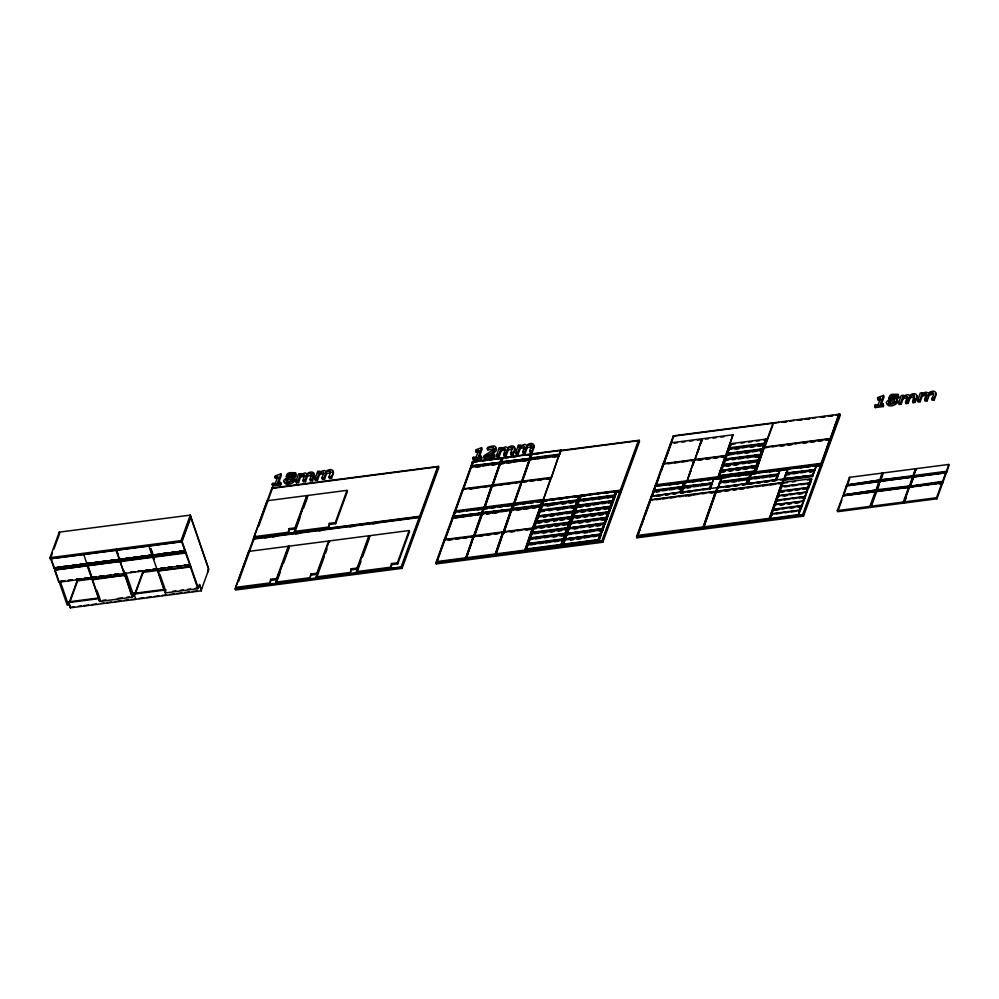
<?xml version="1.0" encoding="UTF-8"?>
<svg xmlns="http://www.w3.org/2000/svg" width="999" height="999" viewBox="0 0 999 999"><rect width="100%" height="100%" fill="white"/><g stroke="black" fill="none" stroke-linecap="round" stroke-linejoin="round"><path stroke-width="1.5" d="M615.272 492.02L619.904 491.421L601.91 540.846L436.7 562.337L444.355 539.91L445.479 539.86M453.359 518.244L480.619 514.173L480.057 514.597M490.596 485.639L490.734 486.263L462.799 489.248L455.144 511.675L620.354 490.184L638.361 440.759L559.602 450.999M471.216 466.146L471.141 467.033L471.216 466.146L500.212 462.749L498.788 464.135L498.651 463.524L470.854 467.132L463.199 489.547M472.015 536.788L445.429 539.772M474.637 536.6L501.71 532.455L501.848 533.079L501.71 532.455M474.537 536.55L473.913 536.076L466.258 558.491L473.913 536.076M482.792 514.16L481.968 513.948L474.313 536.376L482.217 514.66M492.919 485.801L492.357 485.402L484.702 507.829L492.357 485.402M495.804 485.314L492.757 485.714L492.507 484.99L500.412 463.286C503.146 463.973 500.087 462.487 503.109 458.341M501.798 533.079L501.748 532.579M504.095 532.704L503.471 532.23L495.816 554.645M482.33 512.962L482.255 513.861L482.33 512.962L511.326 509.565L509.902 510.964L509.765 510.339L483.054 513.811C480.894 518.219 486.65 499.562 482.629 512.824M503.871 532.529L511.525 510.102L512.499 510.464M520.029 482.28L493.081 485.939M522.752 482.092L523.001 481.418L521.928 481.568L514.26 503.983L521.928 481.568M528.359 460.302L529.657 458.541L500.774 462.3L500.699 463.186L500.774 462.3M528.071 460.164L501.498 463.149M526.885 481.268L522.315 481.868L522.077 481.156L529.982 459.44L534.44 459.178M530.681 459.428L557.792 455.906M532.355 528.471L524.7 550.886L532.355 528.471L531.418 529.233L531.281 528.608L504.557 532.08L504.308 532.754M531.68 528.608L531.131 529.02M539.597 506.943L540.771 505.369L511.888 509.115L511.813 510.014L511.888 509.115M550.799 477.809L543.144 500.224L551.048 478.521L550.799 477.809L549.962 478.309M286.526 482.23L286.963 480.769L289.273 479.058L292.732 479.907M53.983 568.256L54.183 567.582M190.11 564.697L58.829 582.23L54.608 570.067L185.764 553.021L181.581 541.608L50.637 558.628L54.058 568.181M83.541 553.646L86.763 563.561M87.225 565.721L99.713 601.448L132.355 597.215L123.626 570.279M91.446 577.447L94.755 576.91M119.405 559.403L116.046 550.124M119.455 559.577L124.363 573.713L120.017 561.6M157.767 571.291L157.193 568.793M185.527 552.947L190.647 566.933L157.842 571.078M190.384 567.007L197.889 588.686L165.26 592.931L148.814 545.866M842.844 496.003L837.299 510.626L837.661 511.7L870.304 507.455L876.073 491.258L843.443 495.504L876.135 491.433L876.385 492.195M843.68 494.817L876.21 490.01L843.593 495.092L876.285 491.021L879.719 481.243L879.819 482.017M846.49 485.676L846.653 486.588L847.077 485.489L879.782 481.431M847.327 484.815L879.857 480.007L847.227 485.077L879.932 481.019L882.729 473.014L915.359 468.781L915.733 469.842L913.248 476.685L880.544 480.744L913.186 476.498L913.136 475.649L880.356 479.957L913.261 476.298M870.304 507.455L869.929 506.393L875.386 491.396L875.698 492.282M876.66 489.735L909.627 485.976L909.602 486.688L876.972 490.934L909.54 486.513M909.015 487.949L908.778 487.075L903.246 502.06L903.62 503.121L870.978 507.367L870.616 506.293L903.246 502.06M909.477 487.337L909.577 487.899M910.314 486.151L942.769 481.318L942.919 482.355L910.226 486.426L942.931 481.98M912.661 477.947L912.424 477.06L909.59 485.801M942.919 482.355L946.353 472.589L913.71 476.823L909.602 486.688M942.082 482.717L942.282 483.691L942.706 482.592L910.077 486.838L942.706 482.592M946.353 472.589L945.928 473.676L945.728 472.702M284.34 481.83C284.89 486.638 294.705 483.703 295.204 479.595L294.168 478.583M886.987 403.459C887.537 408.279 897.352 405.332 897.851 401.223L896.815 400.212M846.49 485.989L913.123 477.01L880.394 481.156L880.019 482.192M875.474 491.758L850.274 494.967M876.16 491.67L901.385 488.324M908.79 487.425L904.357 487.937M909.614 486.301L876.985 490.546L876.797 489.91M913.935 476.211L913.823 475.561L946.415 471.303L946.565 472.352L913.86 476.411L946.577 471.965M306.955 474.637L304.982 480.182L305.507 481.693L303.421 481.955L302.897 480.444L304.757 475.187L303.172 474.25L299.987 475.524L297.964 481.093L298.489 482.604L296.403 482.879L295.879 481.368L298.601 473.901L300.687 473.626L300.374 474.463L305.157 472.927L306.905 473.851C311.875 469.892 317.382 472.677 312 479.27L312.525 480.781L310.439 481.043L309.927 479.532L311.75 473.626L308.728 473.751L306.955 474.637L307.48 476.148L305.507 481.693M326.011 472.152L324.026 477.697L324.55 479.208L322.477 479.483L321.953 477.972L323.801 472.714L322.227 471.765L319.043 473.039L317.008 478.621L317.532 480.132L315.447 480.394L314.922 478.883L317.645 471.428L319.73 471.153L319.43 471.978L324.2 470.442L325.949 471.378C330.919 467.407 336.426 470.192 331.056 476.785L331.568 478.296L329.495 478.571L328.971 477.06L330.794 471.153L327.784 471.278L326.011 472.152L326.536 473.663L324.55 479.208M507.679 448.526L505.706 454.083L506.218 455.594L504.145 455.856L503.621 454.345L505.469 449.088L503.896 448.151L500.711 449.425L498.676 454.995L499.2 456.506L497.115 456.768L496.603 455.257L499.313 447.802L501.398 447.527L501.098 448.351L505.869 446.828L507.629 447.752C512.587 443.781 518.094 446.565 512.724 453.159L513.249 454.67L511.163 454.945L510.639 453.434L512.462 447.527L509.453 447.652L507.679 448.526L508.204 450.037L506.218 455.594M526.723 446.053L524.75 451.598L525.274 453.109L523.189 453.384L522.664 451.873L524.512 446.615L522.939 445.666L519.755 446.94L517.732 452.51L518.244 454.021L516.171 454.295L515.646 452.784L518.356 445.317L520.442 445.054L520.142 445.879L524.912 444.343L526.673 445.279C531.643 441.308 537.15 444.093 531.768 450.686L532.292 452.197L530.207 452.472L529.682 450.961L531.505 445.054L528.496 445.167L526.723 446.053L527.247 447.564L525.274 453.109M909.602 396.266L907.629 401.81L908.153 403.321L906.068 403.596L905.544 402.085L907.404 396.828L905.831 395.879L902.634 397.152L900.611 402.722L901.135 404.233L899.05 404.508L898.526 402.997L901.248 395.529L903.333 395.267L903.021 396.091L907.804 394.555L909.552 395.479C914.522 391.521 920.029 394.305 914.647 400.899L915.171 402.41L913.098 402.684L912.574 401.173L914.397 395.254L911.375 395.379L909.602 396.266L910.126 397.777L908.153 403.321M935.738 393.032L936.2 394.33L934.215 399.925L932.142 400.199L931.617 398.688C938.648 388.798 925.499 392.22 926.672 399.338L927.197 400.849L925.124 401.111L924.599 399.6L926.423 393.693L924.15 393.556L921.69 394.68L919.654 400.249L920.179 401.76L918.093 402.023L917.569 400.512L920.291 393.057L922.377 392.782L922.901 394.293M928.658 393.793L929.182 395.292L927.197 400.849M312.013 476.735L312.3 475.786M524.762 449.063L525.037 448.126M531.78 448.151L532.055 447.215M190.747 516.296L181.443 541.833L50.362 558.878L49.95 557.679L59.253 532.142L190.334 515.097L208.466 568.506M50.362 558.878L52.423 553.196M53.921 549.113L59.665 533.341L59.253 532.142M50.637 558.628L50.912 557.892M83.416 554.37L83.679 553.633M197.889 588.686L199.538 584.353L201.411 590.796L70.33 607.842L68.694 602.11M50.787 557.717L67.145 604.982L68.382 604.82L77.073 580.931L92.545 578.921M77.323 581.643L69.743 602.447L69.505 601.735L98.876 597.914M70.33 607.842L69.156 603.421M91.758 577.609L96.391 576.885M91.933 577.709L99.713 601.448M132.692 596.453L133.916 596.303L142.62 572.415L158.079 570.404M135.789 592.532L142.857 573.126M152.635 555.219L154.121 559.253M157.467 569.18L165.26 592.931M181.443 541.833L181.031 540.634L190.334 515.097M190.984 517.007L182.105 541.383L180.881 541.545M185.277 550.724L87.1 563.736M199.775 585.064L201.411 590.796M201.386 589.697L208.779 569.393L190.809 517.494M274.912 476.773L275.249 475.861L280.869 473.813L277.61 482.767L280.532 482.392L281.056 483.903L280.682 484.915L272.64 485.964L272.49 483.441L275.474 483.054L277.909 476.386L274.912 476.773L275.437 478.284L278.434 477.897M238.649 581.393L253.971 539.01L419.193 517.519L401.198 566.945L235.976 588.436L235.614 587.362L248.701 551.411L288.299 546.253L288.674 547.327L276.923 579.582L270.991 580.357L269.643 584.053L270.617 579.283L276.561 578.508L288.299 546.253M258.666 526.423L272.427 488.349L437.637 466.858L419.642 516.283L254.433 537.774L254.058 536.7L267.145 500.749L306.743 495.591L307.118 496.665L295.379 528.921L289.435 529.695L288.087 533.391L289.061 528.621L295.005 527.847L306.743 495.591M235.152 588.935L253.446 538.686L420.03 517.02L420.392 518.094L402.098 568.344L235.514 590.009L235.152 588.935L401.723 567.27L420.03 517.02M253.971 539.348L253.596 538.274L271.89 488.024L438.474 466.358L438.848 467.432L420.542 517.682L420.179 516.608L438.474 466.358M272.64 485.964L272.49 483.441M275.437 478.284L275.774 477.372M254.433 537.774L255.482 534.865M278.596 483.004L281.393 475.312L280.869 473.813M280.682 484.915L280.532 482.392M296.403 482.879L297.315 480.382M298.489 482.604L300.512 477.035L299.987 475.524M312.525 480.781L314.498 475.174L313.087 473.538M276.261 583.191L275.886 582.13L288.986 546.166L328.584 541.021L328.946 542.095M299.95 518.156L294.705 532.529L294.33 531.468L307.43 495.504L347.028 490.359L347.402 491.433L335.652 523.676L329.72 524.45L328.359 528.159L329.345 523.376L335.277 522.614L347.028 490.359M276.785 581.755L280.444 571.69M283.591 563.061L289.348 547.24L288.986 546.166M303.609 508.079L307.28 498.014M315.447 480.394L316.358 477.909M317.532 480.132L319.555 474.55L319.043 473.039M331.568 478.296L333.554 472.689L333.092 471.403M310.901 574.038L309.915 578.821L310.901 574.038L316.833 573.276L328.584 541.021M324.4 556.381L316.533 577.959L316.171 576.885L329.258 540.934L368.856 535.776L369.23 536.85M325.437 553.508L327.01 549.188M351.173 568.806L350.199 573.588L351.173 568.806L357.118 568.031L368.856 535.776M361.014 561.213L356.818 572.727L356.443 571.653L369.543 535.689L409.14 530.544L409.515 531.618L397.764 563.861L391.82 564.635L390.472 568.344L391.458 563.573L397.39 562.799L409.14 530.544M362.575 556.905L369.393 538.199M475.636 450.674L475.961 449.762L481.58 447.702L478.321 456.668L481.243 456.293L481.768 457.804L481.393 458.816L473.364 459.865L473.201 457.342L476.198 456.943L478.621 450.274L475.636 450.674L476.161 452.185L479.145 451.785L478.621 450.274M613.024 491.92L620.741 490.921L621.116 491.995L602.809 542.245L436.238 563.911L435.864 562.837L454.158 512.587M454.682 513.236L454.308 512.175L472.602 461.925L639.185 440.259L639.56 441.333L621.266 491.583L618.181 491.983M473.364 459.865L473.201 457.342M476.161 452.185L476.486 451.273M444.755 540.209L453.109 517.644M452.772 516.808L452.697 517.694L452.772 516.808L481.643 513.049L480.594 514.135M453.484 516.62L454.445 512.187M471.553 466.983C472.165 469.655 470.779 461.213 472.889 461.526L501.773 457.779L499.987 462.3M453.071 516.67L454.982 512.499L453.696 516.72M471.516 466.009L472.889 461.526M436.238 563.911L473.139 462.25M453.184 518.331L453.484 517.657M463.524 489.785L463.886 489.11M471.94 466.995L471.965 467.307M479.308 456.905L482.105 449.213L481.58 447.702M481.393 458.816L481.243 456.293M487.225 448.726L487.737 447.315C501.423 442.207 495.079 453.134 486.401 455.494L494.517 454.445L494.617 457.092L484.44 458.416L483.916 456.905L484.428 455.519L492.569 450.262L493.831 448.626L493.469 447.477C484.952 447.415 486.326 451.386 493.993 448.988M484.44 458.416L484.428 455.519M488.261 448.826L487.749 450.237L487.35 448.713M494.617 457.092L494.517 454.445M497.115 456.768L498.026 454.283M499.2 456.506L501.236 450.924L500.711 449.425M472.165 536.376L473.476 536.875L465.571 558.578L473.226 536.163M490.684 486.263L491.683 485.502L484.016 507.917L491.683 485.502M501.898 458.129L499.737 463.686L498.663 463.598M470.591 536.85L473.626 536.463L483.329 508.441L481.943 512.912L478.583 513.349M499.737 463.374L492.07 485.801L501.773 457.779M473.626 536.463L483.166 509.203M501.486 462.112L502.46 457.692L531.331 453.933L529.957 458.404L522.165 459.415M501.073 462.162L502.46 457.692M493.281 484.265L500.412 463.286M501.136 463.811L502.572 458.042M504.145 455.856L505.194 452.984M511.163 454.945L512.212 452.072M513.249 454.67L515.222 449.075L513.798 447.44M518.244 454.021L520.279 448.451L519.755 446.94M520.179 481.868L521.49 482.367L513.586 504.07L521.241 481.655M529.545 458.466L529.008 459.89M530.044 457.092L531.043 454.345M502.797 532.317L495.129 554.732L502.797 532.317L502.097 532.405M510.851 510.202L503.184 532.617L512.887 504.595L511.101 509.128M529.295 459.528L521.64 481.955L531.331 453.933M532.292 452.197L534.265 446.59L532.842 444.967M512.187 508.978L513.573 504.507L512.599 508.928M530.144 458.991L559.34 455.057L530.269 459.353L530.332 458.454M534.003 457.879L530.644 458.316L532.017 453.846L560.889 450.087L558.853 456.006M530.644 458.316L532.017 453.846M496.341 553.196L503.471 532.23M504.395 531.081L511.525 510.102M522.315 481.868L529.982 459.44M512.462 510.227L514.223 505.169M530.606 459.927L531.043 458.266M504.195 532.754L504.557 532.08M530.806 459.977L531.056 459.303M539.173 506.93L512.612 509.965M539.71 506.443L539.36 507.105L539.747 506.53M549.999 478.446L523.001 481.418M558.166 455.781L559.14 455.594L561.013 450.449M532.504 528.059L540.409 506.356L532.754 528.771L532.504 528.059L503.621 531.818M540.409 506.668L542.445 500.749L539.735 506.755M546.64 478.696L551.198 478.109L558.853 455.694M553.196 455.382L559.515 454.557L560.889 450.087M551.198 478.109L558.728 455.644M578.034 500.699L579.595 495.729L577.434 501.286L577.097 500.449L542.345 504.957L542.27 505.856L541.708 504.57L543.206 500.449L525.374 550.799L525.736 549.5M525.137 550.087L526.073 550.337L525.511 549.063L527.422 544.892M525.661 550.387L526.148 549.45L560.701 545.466L525.449 549.912L527.347 543.993L562.924 539.373L563.261 540.209L565.422 534.652L564.947 533.803L565.284 534.64L565.884 534.053L567.444 529.083L566.97 528.246L532.03 533.304M529.47 548.913L526.323 548.951L529.445 539.323M528.071 543.806L529.383 538.436L566.071 533.566M529.557 537.937L530.119 539.223L529.557 537.937L531.468 533.766M530.594 536.863L531.805 532.817M531.58 532.38L532.155 533.653L531.58 532.38L533.491 528.209L531.53 533.229M536.513 528.159L533.478 528.558L533.841 527.26M533.603 526.81L534.178 528.096L533.603 526.81L535.514 522.639L534.64 525.749M535.501 523.001L535.452 521.753L572.14 516.883L573.513 512.4L572.852 512.1L573.988 511.813L575.549 506.843L575.074 506.006L540.122 511.063M535.626 521.253L536.201 522.539L535.626 521.253L537.537 517.082L536.163 521.553M538.074 517.382C533.666 526.498 539.685 517.432 537.275 516.72L574.163 511.326M537.662 515.696L538.224 516.97L537.662 515.696L539.56 511.525L538.186 515.996M544.105 511.288L539.547 511.875L539.91 510.576M539.685 510.139L540.247 511.413L539.685 510.139L541.595 505.969L539.622 510.988M545.154 509.79C535.576 513.011 544.193 506.93 541.333 505.606L541.933 505.019M529.183 538.973L529.97 539.635L528.471 543.743L529.682 538.299M535.751 521.615L535.789 522.589L571.091 518.019L569.705 522.489L571.49 517.969L571.016 517.12L571.353 517.969L572.14 516.883M537.774 516.046L537.812 517.032L573.114 512.462L571.965 517.37M530.494 538.186L531.93 533.179M533.429 527.31C531.73 540.084 532.567 528.995 534.14 527.122M574.85 507.305L540.034 510.926M577.097 500.449L577.572 501.286L575.786 505.819L577.16 501.336L541.858 505.906L542.345 504.957M576.898 500.974L541.645 505.419L543.618 500.399M527.534 543.493L528.096 544.78L528.171 543.881M530.194 538.324L564.747 534.34M537.574 526.673C530.706 530.531 538.523 517.632 535.052 525.699M536.276 521.64L570.829 517.657M538.299 516.083L572.852 512.1M538.473 515.584L539.972 511.476L538.598 515.946L573.226 511.063L574.725 506.955M544.018 500.349L542.644 504.82L544.018 500.349L578.771 495.829L577.397 500.299L578.771 495.829M526.073 550.337L525.511 549.063M526.448 549.313L527.947 545.192L527.16 544.53M530.993 536.813L532.005 534.065L531.406 532.867M540.621 510.389L542.12 506.268M597.964 540.109L598.301 540.946L597.964 540.109L562.699 544.592L562.449 545.978L580.681 495.579L561.763 546.066L561.076 544.43L562.574 540.309L527.684 544.83M563.648 540.921L562.924 539.373M563.798 540.509L563.099 538.873L564.597 534.752L529.72 539.273M559.752 535.739L565.821 534.952L565.122 533.316L566.62 529.195L531.743 533.716M564.81 529.782L567.844 529.383L567.145 527.747L568.656 523.638L533.766 528.146M568.806 523.226L534.053 527.734L568.806 523.226L569.717 524.238L563.648 525.024M562.287 524.812L569.867 523.826L569.18 522.19L570.679 518.069M572.327 514.235L571.328 516.982L572.702 512.512M570.841 506.456L575.374 505.869L576.748 501.386M563.399 540.209L561.238 545.766L526.273 549.8M562.2 542.045L561.201 544.792L556.668 545.379M570.304 519.805L569.293 522.552L563.261 523.339M570.953 518.019L568.119 517.869M574.35 508.678L573.226 511.063M575.374 505.869L576.373 503.121M561.838 545.179L562.574 540.309M563.861 539.622L565.134 535.052M565.884 534.053L567.157 529.495M567.182 528.733L569.467 523.526M531.206 533.404L567.919 528.496L569.055 523.576L567.594 528.671M573.638 511.013L575.137 506.893L574.038 510.964M575.287 506.481L575.886 505.894L539.31 511.163M578.221 500.199L577.31 500.924L579.183 495.779M562.612 541.995L562.025 544.68M565.659 533.616L566.658 530.869M567.507 528.546L566.97 528.246M569.705 522.489L570.704 519.742M573.239 512.812L571.241 517.607L571.89 518.269L567.345 518.856M575.786 505.819L577.285 501.698M563.736 539.26L563.136 539.847L564.048 539.123M569.817 522.577L569.33 523.526L568.993 522.689M575.886 505.894L575.412 506.843L575.074 506.006M562.612 545.217L564.485 540.059L564.323 540.834M564.722 539.035L563.523 544.492L569.567 543.706M565.009 538.623L565.172 539.959L566.508 534.502L566.346 535.277M566.745 533.478L566.495 534.865L571.053 534.265M567.032 533.066L567.195 534.39L568.543 528.946L568.369 529.707M568.693 528.533L569.18 527.859M569.068 527.497L569.218 528.833L570.566 523.389L570.404 524.15M573.576 523.339L570.554 523.738L571.216 522.302M571.091 521.94L571.241 523.276L572.589 517.819L572.427 518.593M572.827 516.795L572.577 518.181M573.114 516.383L573.264 517.719L574.2 512.312L574.45 513.024L577.484 512.637M574.85 511.226L574.6 512.612L577.634 512.225M575.262 511.176L576.635 506.705L576.473 507.467M576.785 506.293L578.658 501.136L578.496 501.91M580.681 495.579L578.646 501.498M563.224 544.63L597.777 540.646M565.247 539.06L599.987 534.54L600.337 535.389L602.497 529.832L602.022 528.983L602.36 529.82L602.959 529.233L604.52 524.263L604.045 523.426L569.093 528.483M565.422 538.573L566.92 534.453L565.546 538.923L600.174 534.053L601.673 529.932L566.783 534.453L566.445 533.616L603.134 528.746M567.27 533.503L601.823 529.52M567.444 533.004L568.943 528.896L567.569 533.366L602.197 528.496L603.696 524.375L568.806 528.883L568.881 527.996M569.467 527.447L570.966 523.326L569.592 527.809L604.22 522.927L605.719 518.806L570.841 523.326L570.904 522.44M571.615 522.24L573.001 517.769L571.615 522.24L574.637 521.853M573.339 516.82L608.091 512.3L572.527 516.933L572.864 517.769L608.154 513.199M573.651 516.683L575.024 512.212L574.15 515.309M575.549 510.764L577.047 506.643L575.674 511.126L610.302 506.243L611.8 502.135L576.91 506.643L577.16 505.257M577.197 506.231L612.137 501.186L612.862 502.734L610.988 507.892L603.408 508.866M578.696 502.822L577.697 505.569L578.658 501.136M579.42 500.137L614.16 495.616L579.42 500.137L579.345 501.036L578.596 500.249L578.933 501.086L614.348 496.878L613.973 496.153M581.093 495.529L579.72 499.999L581.093 495.529L615.971 491.371M563.523 544.492L565.022 540.372M612.137 501.186L612.612 502.022L610.451 507.579L610.114 506.743L575.362 511.263L575.299 512.15L575.137 510.826M599.8 535.077L600.711 536.101L598.838 541.246L598.151 539.61L599.65 535.489L564.76 540.009L564.423 539.173L601.111 534.303M605.869 518.394L571.116 522.914L605.869 518.394L606.793 519.418L604.907 524.562L604.857 523.314L604.258 523.913M600.874 519.792L606.942 519.005L606.243 517.37L607.742 513.249M608.391 512.162L609.765 507.692L574.887 512.212L574.55 511.363L611.238 506.493M608.466 502.922L613.011 502.322L612.325 500.686L613.823 496.565M606.917 496.466L614.472 495.479L615.846 491.008M597.902 540.996L607.192 517.619L608.566 513.149L607.892 512.837M607.192 517.619L616.67 490.909L615.034 496.765L614.984 495.516L614.385 496.103M598.301 540.946L600.461 535.389M600.062 535.439L599.088 539.86M600.711 534.353L602.085 529.882M602.734 528.796L604.108 524.313M604.57 523.726L604.045 523.426M606.543 518.706L604.757 523.239L606.131 518.756M606.605 518.169L606.068 517.869M606.78 517.669L608.279 513.548M614.098 496.515L612.849 500.986L614.348 496.878M614.497 496.466L616.67 490.909M608.091 512.3L608.428 513.136L609.215 512.062L610.589 507.579L609.927 507.28M612.762 501.61L609.427 501.436M582.692 506.268L576.623 507.055L576.373 506.343L613.261 500.936M602.497 529.832L600.861 535.689L600.174 534.053M598.339 530.719L602.884 530.132L604.52 524.263M606.942 519.005L608.566 513.149M605.931 513.836L608.965 513.449L610.589 507.579M613.011 502.322L614.885 497.177L614.16 495.616M602.809 542.245L602.447 541.171L620.741 490.921M621.266 491.583L620.891 490.509L639.185 440.259M812.199 466.021L821.453 464.822L821.827 465.896L803.533 516.146L636.95 537.799L636.575 536.738L654.882 486.488L731.992 476.448M659.053 477.085L655.394 487.137L655.032 486.076L673.326 435.826L839.909 414.16L840.271 415.222L821.977 465.484L817.357 466.083M814.447 466.121L820.629 465.322L802.622 514.747L637.412 536.238L650.037 500.174L715.571 491.658L702.946 527.709L715.571 491.658M650.424 500.487L651.498 496.141L717.045 487.624L715.971 491.958L709.877 492.744M681.605 487.949C676.673 498.451 684.065 487.137 680.956 488.074L653.284 491.246L682.479 487.312L677.647 487.937M654.782 487.824L653.783 490.571L655.282 486.451M835.988 415.06L839.073 414.66L821.078 464.085L655.856 485.564L663.186 464.06L694.118 460.039L692.844 464.91M663.586 464.36L670.916 442.844L701.835 438.823L702.085 439.535M653.546 491.595L651.885 496.491M653.408 491.595L653.483 490.709M637.412 536.238L654.882 488.261M655.856 485.564L673.85 436.138L778.858 422.49M636.95 537.799L640.084 529.183M641.133 526.323L643.743 519.143M645.317 514.835L651.061 499.038M654.72 488.986L652.172 496.078L680.107 492.07M661.151 471.353L671.078 444.068M682.005 488.249L683.878 483.104M681.88 487.899L682.367 486.95M677.821 487.437L682.667 486.813L684.04 482.342L680.769 492.732L682.142 488.249L678.371 488.723M711.163 484.103C706.343 494.667 713.436 483.266 710.589 484.253L682.854 487.4L712.05 483.466L708.678 483.903M683.353 486.725L684.727 482.242L683.353 486.725L683.803 488.361L683.491 487.774M681.443 492.644C687.986 480.132 675.986 496.128 684.49 492.245M682.966 487.749L683.041 486.863M683.229 488.111L681.73 492.232L709.665 488.224M684.914 484.19L683.791 488.024M686.788 481.543L694.118 460.039M693.069 464.885L701.835 438.823M687 481.518L694.33 460.002L725.262 455.981L725.499 456.693L722.414 457.105M694.73 460.302L702.06 438.798L732.979 434.777L717.931 477.497L725.262 455.981M688.811 475.999L690.821 470.454M697.04 453.396L698.551 449.238M700.574 443.693L701.573 440.921M689.023 475.974L691.046 470.429M697.252 453.371L698.763 449.213M700.786 443.668L701.798 440.896M710.326 488.886L713.598 478.496L710.326 488.886L702.722 489.872M721.016 456.893L725.661 456.281L732.979 434.777M720.579 471.503L718.543 477.422L720.579 471.503L720.416 472.265M721.228 470.417L722.602 465.946L722.439 466.708M723.251 464.86L724.625 460.377L724.462 461.151M724.774 459.977L726.648 454.82L726.485 455.594M759.252 450.049L762.274 449.662L727.409 453.821L727.334 454.72L728.671 449.263L728.508 450.025M729.083 449.213L727.709 453.683L728.908 448.226M729.432 448.264L729.357 449.15L730.294 443.756L730.531 444.468L735.089 443.881M755.856 467.282L720.629 470.966M722.876 465.884L722.539 465.047L758.104 460.427L758.291 461.675L723.064 465.347M723.051 465.01L724.362 460.027L760.127 454.857L725.187 459.915M725.099 459.79L759.914 456.168M725.087 459.453L727.297 453.733M727.11 453.896L730.694 443.706M719.305 476.061L754.058 471.54L719.305 476.061C719.392 478.446 717.894 474.712 719.23 476.96M719.605 475.924L721.103 471.803M721.515 470.005L723.014 465.896L721.64 470.367L756.255 465.484L757.754 461.376M723.663 464.81L725.037 460.327M728.708 458.853L725.686 459.24L727.06 454.77M731.106 443.643L729.732 448.126L731.106 443.643L766.683 439.023L765.521 443.593M752.247 468.131L756.805 467.544L756.081 465.984L721.328 470.504L721.253 471.391L722.602 465.946M724.163 463.436L725.162 460.689L724.562 459.49L725.274 459.303M725.686 459.24L726.997 453.871M715.971 491.958L717.045 487.624M703.633 527.622L716.258 491.57L781.792 483.041L769.18 519.093L781.792 483.041M721.228 491.271L716.658 491.87L717.732 487.537L783.266 479.008L782.192 483.341L779.145 483.741M747.826 479.345C742.894 489.747 750.311 478.658 747.165 479.433L719.505 482.629L748.588 478.334C746.403 485.114 752.821 466.433 749.387 476.823M720.004 481.955L721.39 477.485L720.416 481.905M719.705 482.092L717.981 487.512L721.153 487.475M704.145 526.211L716.258 491.57M717.095 490.659L717.732 487.537M718.106 487.874L719.767 482.992M719.892 483.341L718.393 487.462L746.328 483.454M720.104 483.004L722.04 478.146M748.101 479.283L748.763 477.847L719.879 481.605M748.363 479.645C743.418 490.047 750.961 478.896 747.552 479.732M777.11 475.536L775.886 479.62L747.951 483.616L749.262 478.246L778.271 474.85L768.993 476.061M750.399 479.358C747.652 479.32 753.021 469.405 750.074 476.735M749.45 479.495L747.664 484.028L752.235 483.441M749.262 478.246L749.974 479.757L749.999 479.058L776.822 475.636M747.664 484.028L749.325 479.145M750.474 476.685L751.598 474.3M745.291 472.589L754.357 471.403L755.731 466.933M758.441 461.263L759.789 455.806M760.464 455.706L761.812 450.249L726.922 454.77L727.172 453.384M762.087 450.199L760.838 454.67L762.15 449.3M759.989 450.836L763.024 450.449L762.337 448.813L763.835 444.692L728.945 449.2M764.11 444.63L762.861 449.113L764.185 443.743L764.522 444.58L765.122 443.993L766.683 439.023M757.467 445.866L765.047 444.88L764.36 443.244L765.858 439.123M756.006 466.87L755.182 471.303L753.983 472.44L766.27 439.073M756.418 466.82L756.255 465.484M756.792 465.796L758.291 461.675M758.815 460.227L759.939 455.394M762.487 450.137L763.273 449.063M764.897 443.556L766.395 439.435M752.409 467.719L756.955 467.132L756.905 465.884M757.08 465.384L757.017 466.233L758.029 461.313M758.978 461.563L758.928 460.314M758.641 460.726L760.064 455.756M756.305 457.005L760.851 456.418L760.339 455.344L761.25 454.62M756.33 468.831L754.932 472.689L754.869 471.441L754.27 472.028M757.417 465.834L758.728 460.851M759.44 460.277L760.376 457.704M754.932 456.793L761.001 456.006L762.974 449.2L759.44 449.562M763.498 449.163L764.66 444.58M755.531 472.602L764.16 447.515L829.707 438.986L829.957 439.697L826.91 440.097M767.607 447.415L764.56 447.814L764.31 447.102L773.201 422.714L773.438 423.426M756.056 471.178L764.16 447.515M765.084 446.378L772.914 424.862M777.384 475.499L775.886 479.62M776.548 480.269L779.657 470.641M777.659 475.437L778.146 474.5M769.18 475.561L778.446 474.363L779.819 469.88L776.423 479.92M782.192 483.341L783.266 479.008M784.24 479.882L783.903 479.045L812.786 475.287L812.424 476.585L784.365 480.244L784.078 478.546L785.589 474.425L814.934 470.079L785.926 473.476L785.851 474.375L785.926 473.476M786.225 473.339L787.612 468.868L786.225 473.339L789.597 472.902M783.066 482.405L769.854 519.005L783.066 482.405L783.703 483.029L783.74 482.317L810.464 478.846C813.286 478.484 807.055 489.21 811.25 479.12M783.828 479.932L783.903 479.045M784.203 478.908L785.589 474.425M786.638 473.289L786.263 474.325L787.062 474.587M784.365 480.244L785.776 476.373M786.388 474.675L787.799 470.816M798.201 514.947L799.575 510.477L799.262 511.213L798.913 510.564L772.19 514.035L772.264 514.71L772.19 514.035M799.849 510.414C806.892 493.094 796.69 520.704 800.661 506.093L773.151 509.952M801.498 505.894C801.523 502.872 804.507 503.533 802.209 501.498L774.974 504.645L803.034 500.998L804.532 496.878L777.135 500.449L777.21 501.123M804.807 496.828C804.819 493.818 807.804 494.468 805.506 492.445L778.795 495.916L778.808 496.603M806.867 492.245C804.595 491.858 808.753 492.32 807.542 487.862M802.559 488.861L808.641 488.074C813.973 472.415 805.206 497.377 808.953 483.441L781.568 486.525L809.627 482.879L811.126 478.758M803.558 501.311C808.553 488.374 800.311 510.676 804.532 496.878M806.455 492.295L807.829 487.824M808.104 487.762L809.477 483.291M812.299 476.236L814.297 471.441M812.424 476.585L816.483 465.109L815.109 469.592L808.79 470.417M812.674 475.199L816.32 465.884M801.76 506.243L800.261 510.364M797.477 506.78L802.035 506.193L803.408 501.71M799.25 497.927L805.331 497.127L806.705 492.657M807.242 483.928L810.289 483.541L811.663 479.058M821.078 464.085L829.707 438.986M825.536 439.885L830.107 439.285L838.735 414.198L838.985 414.91M803.533 516.146L803.159 515.072L821.453 464.822M821.977 465.484L821.603 464.41L839.909 414.16M877.559 398.401L877.896 397.49L883.516 395.442L880.256 404.408L883.178 404.021L883.703 405.532L883.328 406.543L875.286 407.592L875.136 405.07L878.121 404.682L880.556 398.014L877.559 398.401L878.084 399.912L881.081 399.525M846.403 485.626L843.393 494.305M882.417 474.175L882.042 473.101L849.412 477.347L847.04 484.29M875.286 407.592L875.136 405.07M878.084 399.912L877.896 397.49M838.198 510.239L841.907 500.049M844.155 493.893L846.64 487.037M847.289 485.264L849.787 478.421L849.412 477.347M881.243 404.632L884.04 396.953L883.516 395.442M883.328 406.543L883.178 404.021M901.135 404.233L903.158 398.663L902.634 397.152M903.845 396.765L903.546 397.602L904.52 397.053M906.068 403.596L907.641 399.275M879.033 481.381L876.036 490.059M882.042 473.101L879.782 479.97M870.978 507.367L876.76 491.171L909.39 486.925L903.62 503.121M876.972 490.934L879.457 484.078M880.606 480.931L882.604 475.462M913.098 402.684L914.659 398.364M915.171 402.41L917.144 396.803L916.695 395.504M922.377 392.782L922.077 393.618L925.836 392.132L928.595 393.007C933.566 389.048 939.072 391.82 933.703 398.426L934.215 399.925M920.179 401.76L922.214 396.191L921.69 394.68M915.359 468.781L912.999 475.724M942.769 482.767L936.937 498.788L904.295 503.034L903.933 501.973L909.39 486.925M913.036 476.91L910.014 485.614M946.565 472.352L949.05 465.509L948.675 464.448L916.046 468.681L913.673 475.624M904.295 503.034L906.418 497.215M910.276 486.6L913.71 476.823M936.937 498.788L936.562 497.727L942.02 482.729M945.666 472.727L942.669 481.393M948.675 464.448L946.515 471.391M889.422 398.052L889.822 400.174M879.257 482.342L879.12 481.431M891.408 398.151L893.556 396.553L896.59 396.491M287.213 475.886L286.613 478.159M681.493 488.611L681.318 487.987M780.519 492.057L780.107 491.483L807.254 487.962M775.461 505.007L774.662 505.831M800.911 506.018L800.861 506.68M799.3 510.514L799.425 511.163M896.965 399.313L899.1 397.215L898.401 395.579M809.315 483.978L809.19 483.329M804.17 496.978L804.207 497.627L803.908 497.015M804.37 497.577L804.245 496.915M489.398 455.581C491.396 453.921 498.551 451.423 496.053 447.939M910.077 396.99L911.213 396.316M930.256 393.831L928.795 393.993M319.942 473.489L320.929 472.952M520.666 447.39L521.64 446.84M300.512 477.035L305.244 476.048M307.48 476.148L312.275 475.137M319.555 474.55L324.113 473.376M326.536 473.663L331.131 472.465M501.236 450.924L505.032 449.612L505.993 450.599M508.204 450.037L512.986 449.038M520.279 448.451L525.012 447.477M527.247 447.564L532.03 446.565M903.158 398.663L907.716 397.49M910.126 397.777L914.734 396.578M922.214 396.191L926.46 394.892M929.182 395.292L933.478 393.981M293.082 478.259L296.054 476.273L296.216 474.25M301.873 475.424L302.797 474.987M502.597 449.325L503.521 448.888M923.576 394.58L924.5 394.143M286.688 479.52L288.062 478.896M931.318 393.319L932.342 392.944M510.052 510.551L510.851 510.514L512.724 505.357M710.901 484.84L710.551 484.24M747.564 480.069L747.165 479.42M807.567 488.548L807.18 487.937M272.115 484.453L280.157 483.404M295.879 481.368L297.964 481.093M302.897 480.444L304.982 480.182M309.927 479.532L312 479.27M314.922 478.883L317.008 478.621M321.953 477.972L324.026 477.697M328.971 477.06L331.056 476.785M472.839 458.354L480.869 457.305M483.916 456.905L494.093 455.581M496.603 455.257L498.676 454.995M503.621 454.345L505.706 454.083M510.639 453.434L512.724 453.159M515.646 452.784L517.732 452.51M522.664 451.873L524.75 451.598M529.682 450.961L531.768 450.686M874.762 406.081L882.804 405.045M898.526 402.997L900.611 402.722M905.544 402.085L907.629 401.81M912.574 401.173L914.647 400.899M917.569 400.512L919.654 400.249M924.599 399.6L926.672 399.338M931.617 398.688L933.703 398.426M478.846 458.179L481.768 457.804M474.687 462.038L477.772 461.638M482.405 461.038L485.489 460.639M489.797 460.077L493.219 459.64M497.177 459.115L502.472 458.429M505.569 458.029L508.653 457.629M513.286 457.03L516.408 456.618M528.221 455.082L531.168 454.695M535.626 454.12L539.535 453.608M781.942 422.09L786.575 421.491M789.66 421.079L794.292 420.479M797.377 420.079L802.01 419.48M805.107 419.081L809.739 418.469M812.824 418.069L815.908 417.669M820.541 417.07L825.174 416.471M828.258 416.059L832.891 415.459M784.115 422.04L787.162 421.64M799.35 420.055L802.397 419.667M806.98 419.068L810.027 418.668M822.214 417.082L825.261 416.695M829.832 416.096L832.891 415.696M471.391 465.646L500.399 462.25M500.949 461.8L529.957 458.404M530.519 457.967L559.39 454.208M476.361 465.372L479.308 464.997M483.741 464.423L488.174 463.836M491.121 463.461L495.554 462.887M505.919 461.538L510.352 460.951M513.299 460.576L519.205 459.802M536.962 457.492L541.383 456.918M544.343 456.543L548.776 455.956M476.173 465.871L480.606 465.297M483.566 464.91L487.987 464.335M490.946 463.948L495.379 463.374M505.744 462.025L511.65 461.263M514.597 460.876L519.03 460.302M521.977 459.915L526.411 459.34M530.457 458.816L533.828 458.379M536.775 457.992L542.682 457.217M545.641 456.843L548.588 456.456M553.021 455.881L557.454 455.307M471.016 466.683L500.024 463.286M500.574 462.837L529.582 459.44M475.312 466.87L479.77 466.283M482.742 465.896L487.187 465.322M491.645 464.747L494.617 464.36M501.91 463.411L501.036 463.773M506.356 462.824L510.814 462.25M513.786 461.863L518.231 461.288M522.689 460.701L525.661 460.314M537.412 458.791L540.372 458.404M544.83 457.829L549.288 457.242M552.247 456.868L556.705 456.281M477.185 467.057L480.219 466.658M492.382 465.084L495.417 464.685M500.661 463.998L503.696 463.611M508.266 463.012L511.301 462.624M523.464 461.038L526.498 460.639M554.545 456.993L559.103 456.406M674.25 443.156L677.347 442.757M681.98 442.145L685.077 441.745M689.71 441.146L692.806 440.746M697.439 440.134L700.536 439.735M705.394 439.11L708.491 438.698M713.124 438.099L716.221 437.699M720.853 437.1L723.95 436.688M741.146 443.081L744.18 442.694M748.726 442.107L751.76 441.708M756.318 441.121L759.34 440.721M763.898 440.134L766.92 439.735M729.195 447.814L728.733 448.726L765.296 443.494M729.607 447.764L764.36 443.244M765.184 443.144L765.122 443.993M734.09 448.027L738.623 447.44M743.156 446.853L746.178 446.453M749.2 446.066L755.232 445.279M758.253 444.88L762.786 444.293M728.82 448.851L729.208 449.562M729.233 448.801L763.985 444.28M734.727 448.826L739.272 448.239M742.307 447.839L745.341 447.452M749.887 446.853L754.432 446.266M736.088 449.038L739.123 448.651M751.26 447.065L754.282 446.678M758.84 446.091L764.897 445.292M764.31 447.102L829.857 438.573M772.19 446.815L775.236 446.428M779.807 445.829L784.377 445.229M787.424 444.842L791.995 444.243M795.042 443.843L798.101 443.456M802.672 442.857L807.242 442.257M810.289 441.87L814.859 441.271M817.906 440.871L820.953 440.484M781.181 446.041L784.227 445.641M788.798 445.054L791.845 444.655M804.045 443.069L807.092 442.669M811.663 442.082L814.709 441.683M819.28 441.083L822.327 440.696M727.584 453.321L762.337 448.813M763.149 448.701L763.099 449.55M729.22 453.484L733.753 452.897M736.775 452.51L741.308 451.91M744.33 451.523L748.863 450.936M753.396 450.349L756.418 449.95M729.045 453.983L733.566 453.396M736.588 452.997L741.121 452.41M744.143 452.023L748.676 451.423M753.209 450.836L756.231 450.449M727.21 454.358L761.962 449.837M462.949 488.836L491.833 485.089M492.507 484.99L521.391 481.243M522.077 481.156L550.948 477.397M469.28 488.761L472.315 488.361M475.362 487.974L479.92 487.375M484.478 486.788L487.512 486.388M500.362 484.715L503.396 484.328M506.443 483.928L511.001 483.341M515.559 482.742L518.593 482.355M529.92 480.881L534.477 480.282M537.524 479.882L542.082 479.295M726.635 455.182L732.704 454.383M737.25 453.796L740.284 453.409M744.829 452.809L749.375 452.222M752.409 451.823L755.444 451.436M663.336 463.648L694.268 459.627M694.48 459.59L725.411 455.569M470.641 488.973L473.688 488.586M523.688 482.08L526.735 481.68M531.293 481.093L534.328 480.694M538.886 480.107L541.933 479.707M546.49 479.108L551.048 478.521M746.203 453.022L749.225 452.634M668.219 463.748L671.316 463.349M674.412 462.949L679.045 462.35M682.142 461.95L686.775 461.338M691.42 460.739L694.505 460.339M697.826 459.902L702.459 459.303M705.556 458.903L710.189 458.291M713.286 457.892L717.919 457.292M699.213 460.114L702.309 459.715M706.955 459.115L710.039 458.703M714.685 458.104L717.769 457.704M725.561 458.891L760.314 454.37M761.126 454.258L761.076 455.119M731.73 458.454L736.263 457.867M739.285 457.48L743.818 456.893M746.84 456.493L751.373 455.906M754.395 455.507L760.439 454.72M760.539 454.807L761.001 456.006M724.612 460.739L727.647 460.339M732.192 459.752L735.227 459.353M738.261 458.966L742.806 458.366M747.352 457.779L750.386 457.38M723.126 464.498L722.589 466.296L730.169 465.309M723.538 464.448L758.291 459.927M759.103 459.827L759.053 460.676M758.516 460.377L759.228 460.177M726.498 464.91L731.031 464.323M734.053 463.923L738.586 463.336M741.608 462.937L746.141 462.35M749.163 461.963L753.696 461.376M757.916 460.964L723.351 464.947L723.288 465.834L722.951 464.997M733.204 464.922L737.749 464.323M742.294 463.736L745.329 463.336M748.363 462.949L752.909 462.35M726.985 466.121L730.019 465.721M734.565 465.134L737.599 464.735M721.103 470.067L720.566 471.853L725.112 471.266M49.95 557.679L181.031 540.634M757.205 465.746L720.516 470.604L720.853 471.453M721.453 470.854L725.986 470.267M729.008 469.88L732.03 469.48M735.052 469.093L741.096 468.306M744.118 467.907L748.651 467.32M751.673 466.933L756.705 466.408M728.146 470.879L732.692 470.279M735.726 469.892L740.271 469.293M743.306 468.906L747.851 468.306M721.927 472.077L724.962 471.678M729.507 471.091L732.542 470.691M737.087 470.104L740.122 469.705M744.667 469.118L747.702 468.718M719.48 475.574L754.233 471.053M755.057 470.941L754.994 471.79M722.627 475.536L727.16 474.95M730.182 474.55L736.226 473.763M739.248 473.376L742.269 472.977M755.182 471.303L755.881 466.521M254.058 536.7L287.712 532.33M294.33 531.468L327.997 527.085M720.941 476.223L754.183 471.903M454.895 510.964L483.778 507.205M484.453 507.117L513.336 503.359M514.023 503.271L542.894 499.512M655.606 484.852L686.538 480.831M686.763 480.806L717.682 476.785M755.281 471.89L820.828 463.374M253.596 538.274L420.179 516.608M454.308 512.175L620.891 490.509M655.032 486.076L821.603 464.41M458.791 511.988L463.411 511.376M466.496 510.976L486.55 508.366M489.635 507.967L494.268 507.367M497.352 506.968L517.395 504.358M520.479 503.958L532.829 502.36M535.914 501.948L546.703 500.549M551.336 499.95L554.42 499.55M559.04 498.951L563.673 498.339M566.758 497.939L569.842 497.539M574.462 496.94L585.264 495.529M589.897 494.93L592.981 494.53M597.602 493.931L600.686 493.531M605.319 492.932L608.403 492.532M735.077 476.048L755.132 473.451M758.216 473.039L809.115 466.421M552.547 499.987L555.581 499.587M560.127 499.001L563.161 498.601M575.287 497.027L579.845 496.441L579.595 495.729M583.553 495.954L586.588 495.554M606.293 492.994L609.328 492.607M613.873 492.007L616.907 491.62M477.26 509.977L487.612 508.628M491.745 508.091L495.005 507.667M499.475 507.08L502.559 506.68M507.192 506.081L518.656 504.595M522.627 504.07L526.036 503.633M530.357 503.071L533.441 502.672M537.849 502.097L547.34 500.861M576.673 497.04L581.306 496.441M669.105 485.027L672.389 484.602M676.498 484.065L679.445 483.678M683.204 483.191L686.288 482.792M692.469 481.993L695.554 481.58M700.149 480.994L703.271 480.581M707.529 480.032L710.489 479.645M712.537 479.37L726.473 477.559M738.286 476.024L741.246 475.649M745.666 475.062L751.136 474.363M753.084 474.1L756.031 473.726M769.33 471.99L772.277 471.603M776.71 471.029L788.199 469.542M800.074 467.994L803.034 467.607M806.73 467.132L810.414 466.645M264.76 537.937L267.844 537.537M272.477 536.938L275.562 536.538M295.604 533.928L298.689 533.528M318.743 530.919L321.828 530.519M349.6 526.91L352.684 526.51M372.727 523.901L375.811 523.501M717.095 479.12L720.179 478.721M56.806 567.32L59.353 566.982M63.087 566.421L67.532 565.846M71.978 565.272L74.95 564.885M79.396 564.31L82.368 563.923M86.95 563.324L90.235 562.974M94.368 562.362L97.34 561.975M101.786 561.388L104.745 561.013M110.689 560.239L113.649 559.852M125.649 558.291L128.621 557.904M133.067 557.33L136.039 556.942M140.484 556.356L143.456 555.968M147.902 555.394L151.998 554.944M162.874 553.446L167.32 552.872M171.778 552.297L174.738 551.91M179.196 551.323L185.127 550.561M54.046 568.081L185.315 550.849M542.519 504.47L577.272 499.95M579.595 499.65L614.348 495.129M615.159 495.017L615.109 495.866M55.807 567.807L85.477 563.948M452.947 516.308L481.943 512.912M482.505 512.475L511.513 509.065M512.075 508.628L540.946 504.87M653.658 490.209L682.542 486.451M683.229 486.363L712.225 482.967L708.865 483.404M749.45 477.759L778.321 474.001M786.113 472.989L815.109 469.592M545.666 504.433L550.199 503.846M553.221 503.446L557.754 502.859M560.776 502.472L565.309 501.873M568.331 501.486L572.864 500.899M584.253 499.413L588.786 498.826M591.808 498.426L596.341 497.839M599.363 497.452L603.896 496.865M615.284 495.379L616.258 490.959M454.957 516.421L459.39 515.846M462.337 515.459L466.77 514.885M469.73 514.497L475.636 513.736M485.989 512.387L490.422 511.813M493.381 511.426L497.814 510.851M500.761 510.464L506.668 509.702M515.559 508.541L521.466 507.779M524.413 507.392L528.846 506.818M531.805 506.431L536.226 505.856M654.195 490.509L658.628 489.935M663.061 489.36L667.482 488.786M670.441 488.399L674.874 487.824M685.239 486.476L689.66 485.901M692.619 485.514L698.526 484.752M701.473 484.365L705.906 483.791M723.376 481.518L729.282 480.756M732.23 480.369L735.189 479.982M738.136 479.595L744.043 478.833M754.407 477.485L758.84 476.91M763.273 476.336L766.221 475.949M792.544 472.527L796.977 471.953M801.41 471.366L805.843 470.791M545.491 504.92L550.024 504.333M553.046 503.946L557.579 503.359M560.601 502.959L566.645 502.172M569.667 501.785L572.689 501.386M584.065 499.912L588.598 499.313M591.62 498.926L596.153 498.339M599.175 497.939L603.708 497.352M606.73 496.965L611.263 496.366M454.782 516.92L460.689 516.146M463.636 515.771L466.595 515.384M469.542 514.997L475.449 514.235M478.409 513.848L481.768 513.411M485.814 512.887L490.247 512.312M493.194 511.925L497.627 511.351M500.586 510.964L511.326 509.565M515.372 509.04L521.278 508.266M524.238 507.892L528.671 507.305M531.618 506.93L536.051 506.343M655.494 490.821L658.441 490.434M662.874 489.86L667.307 489.285M670.267 488.898L674.687 488.324M686.525 486.775L689.485 486.401M692.432 486.014L698.351 485.239M701.298 484.865L705.731 484.29M723.189 482.017L729.095 481.243M732.055 480.856L736.488 480.282M739.435 479.895L743.868 479.32M754.233 477.972L758.666 477.397M763.086 476.823L766.046 476.436M786.051 473.838L789.41 473.401M792.369 473.014L798.276 472.252M801.223 471.865L805.656 471.291M808.616 470.904L814.934 470.079M452.572 517.345L481.568 513.948M482.13 513.498L511.138 510.102M511.688 509.652L540.571 505.894M653.284 491.246L682.167 487.487M682.854 487.4L711.438 484.053M719.505 482.629L748.513 479.233M749.075 478.783L777.946 475.024M785.738 474.013L814.734 470.616M185.789 552.459L54.72 569.967M546.128 505.731L556.743 504.345M561.288 503.758L564.323 503.359M568.868 502.772L573.414 502.172M583.191 500.911L587.749 500.312M592.295 499.725L595.329 499.325M598.364 498.938L602.909 498.339M607.454 497.752L610.489 497.352M455.382 517.719L458.354 517.332M461.326 516.945L467.257 516.183M470.229 515.796L474.675 515.209M477.647 514.822L481.293 514.348M486.426 513.686L489.398 513.299M492.37 512.912L498.301 512.137M501.273 511.75L505.731 511.176M513.024 510.227L512.15 510.589M515.996 509.84L520.442 509.265M523.414 508.878L527.872 508.291M532.317 507.717L535.289 507.33M654.62 491.808L659.065 491.233M662.037 490.846L666.495 490.272M669.455 489.885L673.913 489.31M684.178 487.974L690.109 487.2M693.081 486.813L697.539 486.238M700.499 485.851L704.957 485.264M710.901 484.49L711.7 484.415M723.8 482.817L728.259 482.242M731.231 481.855L735.676 481.268M738.648 480.881L743.106 480.307M754.857 478.783L759.302 478.196M762.274 477.809L765.246 477.422M769.692 476.848L774.15 476.273M785.701 474.787L789.198 474.7M792.994 473.813L795.966 473.426M800.424 472.852L804.869 472.277M809.327 471.69L812.299 471.303M813.785 471.116L814.585 471.029M547.489 505.944L550.524 505.544M562.649 503.971L565.684 503.571M570.229 502.984L573.264 502.584M656.43 491.97L659.465 491.57M679.22 489.011L682.267 488.611M687.512 487.924L690.546 487.537M733.291 481.98L736.325 481.58M809.864 472.015L812.824 471.628M486.775 514.073L489.81 513.673M494.38 513.086L497.415 512.687M517.857 510.027L520.891 509.64M525.449 509.04L528.496 508.641M533.054 508.054L536.101 507.654M540.496 510.027L575.249 505.506M577.572 505.207L612.325 500.686M548.176 509.403L552.709 508.816M555.731 508.416L560.264 507.829M563.286 507.442L567.819 506.843M579.208 505.369L582.23 504.97M585.252 504.582L591.296 503.796M594.318 503.409L598.851 502.809M601.873 502.422L606.405 501.835M784.078 478.546L813.086 475.149M787.574 478.471L791.995 477.897M796.428 477.31L799.387 476.935M802.334 476.548L808.241 475.774M656.443 495.891L661.001 495.304M665.559 494.705L668.606 494.305M673.164 493.718L676.198 493.319M687.524 491.845L692.082 491.258M695.129 490.859L698.164 490.472M725.711 486.888L730.269 486.288M733.303 485.901L737.861 485.302M742.432 484.715L745.466 484.315M756.792 482.842L761.35 482.255M764.385 481.855L768.943 481.268M771.99 480.869L775.024 480.469M783.703 479.582L812.911 475.649M657.841 496.066L660.901 495.666M665.471 495.067L668.518 494.68M673.089 494.08L676.136 493.681M680.706 493.094L683.753 492.694M688.336 492.095L691.383 491.708M727.122 487.05L730.169 486.663M734.74 486.063L737.786 485.664M742.357 485.077L745.404 484.677M749.974 484.078L753.034 483.691M757.604 483.091L760.651 482.692M765.222 482.105L768.268 481.705M772.839 481.106L775.886 480.706M780.469 480.119L783.516 479.72M548.651 510.689L551.685 510.302M556.231 509.715L559.265 509.315M562.3 508.916L566.845 508.329M571.391 507.742L575.936 507.142L575.474 505.956M585.726 505.869L590.272 505.282M593.306 504.882L597.852 504.295M602.397 503.708L605.431 503.309M557.592 509.927L560.626 509.527M572.764 507.954L575.786 507.554L575.549 506.843M579.507 507.08L582.542 506.68M587.087 506.093L590.122 505.694M650.187 499.762L715.721 491.246M716.408 491.158L781.942 482.629M656.53 499.687L659.577 499.288M662.624 498.901L667.195 498.301M670.242 497.902L674.812 497.315M679.395 496.715L682.442 496.316M685.489 495.916L690.059 495.329M693.106 494.93L697.677 494.33M702.247 493.743L705.306 493.344M724.275 490.884L728.845 490.284M733.416 489.685L736.463 489.298M739.51 488.898L744.093 488.299M747.14 487.899L751.71 487.312M756.28 486.713L759.327 486.313M762.374 485.926L766.945 485.327M770.004 484.927L774.575 484.34M784.427 482.979L787.462 482.579M792.02 481.993L795.067 481.593M807.229 480.007L811.787 479.42M688.386 495.941L691.433 495.541M711.251 492.969L715.821 492.37M718.031 492.082L721.078 491.683M725.649 491.096L728.696 490.696M733.266 490.097L736.313 489.71M740.896 489.11L743.943 488.711M611.113 506.143L612.2 502.072M542.957 515.846L547.489 515.259M550.511 514.872L555.032 514.273M558.054 513.886L562.587 513.299M565.609 512.899L570.142 512.312M575.486 511.613L578.508 511.226M581.53 510.839L586.063 510.239M589.085 509.852L593.618 509.265M596.64 508.866L601.173 508.279M604.195 507.892L608.728 507.292M610.327 507.23L611.063 506.993M543.593 516.645L546.628 516.258M549.662 515.859L554.208 515.272M557.242 514.872L561.788 514.285M566.333 513.698L569.368 513.299M580.669 511.825L585.214 511.238M588.249 510.839L592.794 510.252M595.829 509.852L600.374 509.265M543.444 517.057L546.478 516.67M551.023 516.071L554.058 515.684M582.03 512.037L585.064 511.65M589.61 511.063L592.644 510.664M597.19 510.077L600.224 509.677M604.77 509.09L610.839 508.291M784.44 486.9L789.01 486.301M792.045 485.914L796.603 485.314M801.161 484.727L804.207 484.328M60.502 581.356L63.474 580.981M67.92 580.394L70.892 580.007M76.823 579.245L79.783 578.858M84.241 578.271L87.2 577.884M99.201 576.323L102.173 575.948M114.036 574.4L117.008 574.013M130.494 572.265L133.454 571.878M137.912 571.291L140.871 570.916M145.33 570.329L148.289 569.942M152.747 569.368L155.707 568.98M160.29 568.381L163.262 567.994M167.707 567.42L172.165 566.845M176.611 566.258L179.583 565.871M184.028 565.297L187 564.91M60.377 581.455L65.097 580.956M68.069 580.569L72.515 579.994M76.973 579.408L81.419 578.833M84.378 578.446L88.836 577.872M99.351 576.498L103.809 575.923M106.768 575.536L111.226 574.962M114.186 574.575L118.631 574M130.644 572.439L135.09 571.853M138.062 571.465L142.507 570.891M145.479 570.504L149.925 569.929M152.884 569.542L157.343 568.955M160.439 568.556L164.897 567.981M167.857 567.594L172.315 567.02M176.761 566.433L181.206 565.859M184.178 565.471L188.624 564.897M536.451 521.153L571.203 516.633M573.526 516.333L608.266 511.813M609.09 511.7L610.177 507.642M91.521 577.16L92.445 579.195L125.125 575.124L92.22 579.82M158.017 570.754L190.622 566.433M609.215 512.062L608.503 512.25L608.965 513.449M536.388 522.002L542.432 521.216M545.454 520.816L549.987 520.229M553.009 519.842L557.542 519.255M560.564 518.856L565.097 518.269M576.485 516.783L579.507 516.396M582.529 515.996L588.573 515.209M591.595 514.822L596.128 514.235M599.15 513.836L602.172 513.449M605.194 513.049L608.216 512.662M608.304 512.787L609.028 512.549M537.025 522.802L541.57 522.215M544.605 521.815L549.15 521.228M553.696 520.629L556.73 520.242M559.765 519.842L564.31 519.255M575.611 517.782L580.157 517.195M583.191 516.795L586.226 516.408M590.771 515.809L595.317 515.222M598.351 514.822L602.897 514.235M807.979 487.412L779.919 491.058L780.281 492.057L780.444 491.383M538.386 523.014L541.421 522.627M545.966 522.027L549 521.64M553.546 521.041L556.58 520.654M561.126 520.054L564.16 519.667M568.706 519.068L571.74 518.681L571.49 517.969M576.972 517.994L580.007 517.607M584.552 517.007L587.587 516.62M592.132 516.021L595.167 515.634M599.712 515.047L602.747 514.647M784.315 491.233L779.607 492.232M787.349 490.834L791.92 490.247M794.954 489.847L797.989 489.448M781.131 492.032L784.165 491.645M788.723 491.046L791.77 490.659M796.328 490.059L799.362 489.672M803.92 489.073L808.478 488.486M847.227 485.077L879.932 481.019M913.86 476.411L946.503 472.177M913.773 477.01L946.415 472.764M534.428 526.71L569.18 522.19M571.49 521.89L606.243 517.37M540.596 526.286L543.618 525.886M546.64 525.499L560.239 523.726M577.659 521.466L582.192 520.866M585.214 520.479L589.747 519.892M592.769 519.492L597.302 518.906M600.324 518.518L606.368 517.732M806.33 491.945L778.271 495.591L778.671 496.603M534.365 527.559L537.387 527.172M540.409 526.773L543.431 526.386M546.453 525.986L552.497 525.199M555.519 524.812L560.052 524.225M563.074 523.826L567.607 523.239M571.44 522.739L574.462 522.352M577.484 521.953L583.528 521.166M586.55 520.779L589.572 520.379M592.594 519.992L606.193 518.219M444.505 539.497L473.376 535.751M474.063 535.664L502.947 531.905M782.667 495.766L787.224 495.167M790.271 494.78L793.306 494.38M797.864 493.781L802.422 493.194M447.789 539.822L452.347 539.223M455.394 538.836L459.952 538.236M462.987 537.849L467.544 537.25M478.871 535.776L483.429 535.189M486.476 534.79L491.033 534.203M494.068 533.803L498.626 533.204M509.952 531.73L514.51 531.143M517.557 530.744L520.591 530.357M525.149 529.757L529.707 529.17M539.547 527.772L544.093 527.185M547.127 526.785L551.673 526.198M554.707 525.799L559.253 525.212M578.134 522.752L581.168 522.352M585.714 521.765L590.259 521.178M593.294 520.779L596.328 520.392M784.04 495.979L787.075 495.579M799.237 494.006L802.272 493.606M449.163 540.034L452.197 539.635M456.755 539.048L459.802 538.648M464.36 538.061L467.395 537.662M480.244 535.988L483.279 535.601M487.837 535.002L490.884 534.615M495.442 534.015L498.476 533.616M511.326 531.955L514.36 531.555M526.523 529.97L529.557 529.582M536.363 528.571L533.329 528.971L533.079 528.259M540.909 527.984L543.943 527.597M548.488 526.997L551.523 526.61M556.068 526.011L559.103 525.624M579.495 522.964L582.529 522.577M587.075 521.977L590.109 521.59M602.235 520.004L606.793 519.418M804.682 496.466L776.623 500.124L777.06 501.148M532.405 532.267L567.145 527.747M534.04 532.43L538.573 531.843M541.595 531.443L547.627 530.656M550.649 530.269L553.671 529.882M556.693 529.482L561.226 528.896M564.248 528.496L567.27 528.109M572.614 527.41L577.147 526.823M580.169 526.436L584.702 525.836M587.724 525.449L592.257 524.862M595.279 524.463L599.812 523.876M781.018 500.299L776.31 501.298M784.053 499.9L788.611 499.3M793.181 498.713L796.215 498.314M802.147 497.939L805.182 497.539M603.846 523.963L568.281 528.583L568.518 529.295M534.49 533.728L537.524 533.329M542.07 532.742L546.615 532.142M549.65 531.755L554.195 531.168M557.23 530.769L560.264 530.369M573.076 528.708L577.622 528.121M580.656 527.722L583.691 527.322M588.236 526.735L591.271 526.336M595.816 525.749L600.362 525.162M543.431 532.954L546.465 532.554M551.011 531.967L554.045 531.58M558.591 530.981L561.625 530.594M574.437 528.921L577.472 528.533M589.597 526.948L592.632 526.56M597.177 525.961L600.212 525.574M843.593 495.092L876.285 491.021M910.226 486.426L942.856 482.18M909.452 487.1L876.76 491.171M842.856 495.941L847.302 495.354M910.976 487.075L916.907 486.301M919.879 485.926L924.325 485.339M927.284 484.952L940.646 483.216M779.37 504.82L783.928 504.233M786.962 503.833L790.009 503.446M794.567 502.847L799.125 502.26M939.36 484.003L942.332 483.616M780.731 505.032L783.778 504.645M788.336 504.045L791.37 503.658M795.941 503.059L798.975 502.672M530.382 537.837L565.122 533.316M603.021 528.384L602.959 529.233M530.319 538.686L533.341 538.286M536.363 537.899L540.896 537.312M543.918 536.913L548.451 536.326M551.473 535.926L557.517 535.139M560.539 534.752L563.561 534.365M567.395 533.866L571.928 533.266M574.949 532.879L579.482 532.292M582.504 531.893L587.037 531.306M590.059 530.919L594.592 530.319M597.602 529.932L602.135 529.345M529.433 539.685L532.467 539.285M535.489 538.886L540.047 538.299M544.592 537.712L547.627 537.312M552.172 536.725L555.207 536.326M575.599 533.678L578.633 533.279M583.179 532.692L586.213 532.292M589.248 531.905L593.793 531.306M553.533 536.938L556.568 536.538M561.113 535.951L564.148 535.551M584.54 532.904L587.574 532.517M599.712 530.931L602.734 530.544M801.373 505.531L773.313 509.178L773.663 510.164M133.991 592.882L135.227 592.719M774.675 509.752L779.232 509.153M782.279 508.766L785.314 508.366M789.872 507.779L794.43 507.18M164.423 589.385L135.04 593.206L135.29 593.918M776.048 509.965L779.083 509.565M791.245 507.992L794.28 507.592M798.85 507.005L801.885 506.605M68.519 602.609L99.126 598.626M134.066 594.08L166.071 589.922M528.346 543.394L563.099 538.873M600.986 533.941L600.936 534.79M531.318 543.843L535.851 543.256M538.873 542.869L543.406 542.282M546.428 541.883L550.961 541.296M553.983 540.896L558.516 540.309M569.905 538.836L574.425 538.249M577.447 537.849L581.98 537.262M585.002 536.863L589.535 536.276M592.557 535.889L597.09 535.289M527.971 544.418L562.724 539.897M99.301 600.799L100.537 600.636L97.003 590.459M102.947 600.324L105.919 599.937M117.782 598.401L122.24 597.814M126.686 597.24L129.658 596.853M164.847 592.282L166.071 592.12M172.939 591.221L175.911 590.834M180.357 590.259L183.329 589.872M187.775 589.298L190.747 588.911M195.192 588.336L198.227 587.936L181.855 540.671M200.986 587.599L201.835 588.111M530.432 544.842L534.989 544.255M539.535 543.668L542.569 543.269M545.604 542.869L550.149 542.282M554.695 541.695L557.729 541.296M570.541 539.635L573.576 539.235M576.61 538.848L581.156 538.249M584.19 537.862L588.736 537.262M593.281 536.675L596.316 536.276M799.724 510.064L771.665 513.711L772.102 514.735M570.392 540.047L573.426 539.647M577.971 539.06L581.006 538.661M771.802 514.085L771.353 514.885M776.061 513.886L780.631 513.286M785.189 512.699L788.223 512.3M791.27 511.913L795.828 511.313M311.263 575.112L317.207 574.338L316.833 573.276M351.548 569.88L357.48 569.105L357.118 568.031M70.517 607.342L74.301 606.855M78.134 606.356L81.181 605.956M84.228 605.556L88.799 604.969M91.846 604.57L96.428 603.97M100.999 603.384L104.046 602.984M107.093 602.584L111.663 601.997M114.71 601.598L120.804 600.799M123.864 600.411L128.434 599.812M131.481 599.412L135.876 599.313L134.515 595.392M139.098 598.426L143.669 597.827M146.716 597.439L151.299 596.84M154.345 596.44L158.916 595.854M161.963 595.454L166.533 594.855M169.58 594.455L174.151 593.868M177.21 593.468L181.781 592.869M184.827 592.482L189.398 591.883M192.445 591.483L197.015 590.896M526.323 548.951L561.076 544.43M562.986 544.18L563.149 545.516M563.399 544.13L598.151 539.61M598.963 539.51L598.913 540.359M534.003 548.326L538.536 547.739M541.558 547.34L546.091 546.753M549.113 546.366L553.646 545.766M572.589 543.306L577.122 542.719M580.144 542.332L583.166 541.933M586.188 541.545L592.232 540.759M595.254 540.359L598.276 539.972M235.614 587.362L269.268 582.991M275.886 582.13L309.54 577.747M316.171 576.885L349.825 572.514M356.443 571.653L390.109 567.27M563.336 544.979L576.935 543.219M579.957 542.819L592.045 541.246M595.067 540.859L598.089 540.459M436.451 561.625L465.322 557.867M466.009 557.779L494.892 554.02M495.566 553.933L524.45 550.174M637.162 535.514L702.709 526.997M703.383 526.91L768.93 518.381M798.076 514.597L769.73 518.656M435.864 562.837L602.447 541.171M636.575 536.738L803.159 515.072M837.299 510.626L869.929 506.393M903.933 501.973L936.562 497.727M288.374 483.154L289.011 483.104M808.828 483.416L809.215 484.028M778.546 496.028L777.959 496.765M776.747 475.611L777.022 476.236M294.318 475.287L290.909 474.925L288.761 476.523A2.522 1.274 -19.1 0 0 288.686 476.96M680.943 488.049L681.143 488.648M889.322 404.183L889.61 402.397L891.92 400.686L895.516 401.923M124.962 575.436L132.355 597.215M59.016 581.555L58.891 582.055M916.046 468.681L916.42 469.755M882.729 473.014L883.104 474.088M810.838 478.796L810.963 479.445L810.601 478.908M805.893 492.395L806.018 493.044M802.597 501.448L802.759 502.072M800.112 510.776L798.613 514.897M781.418 486.938L781.255 487.699M777.135 500.449L777.309 501.073M773.164 509.59L773.001 510.364M754.058 471.54L754.395 472.39M725.149 458.941L725.311 460.277L724.974 459.44M702.06 438.798L702.297 439.51M673.326 435.826L673.688 436.888M670.916 442.844L671.153 443.556M663.186 464.06L663.436 464.772M651.498 496.141L651.748 496.853M650.037 500.174L650.274 500.899M610.988 507.892L610.302 506.243M602.197 528.496L602.884 530.132M580.282 495.629L580.519 496.353M577.509 500.387L577.971 501.585M577.572 501.286L577.822 501.998M577.385 505.706L577.322 506.593L576.985 505.756M573.988 511.813L573.264 512.05L573.913 512.712M573.513 512.4L573.763 513.124M567.444 529.083L567.694 529.795M565.422 534.652L565.671 535.364M560.901 544.93L561.238 545.766M543.206 500.449L543.456 501.173M541.52 505.069L541.858 505.906M541.183 506.018L541.433 506.73M518.356 445.317L518.881 446.828M539.497 510.626L539.835 511.463M539.16 511.575L539.398 512.287M537.474 516.183L537.812 517.032M537.125 517.132L537.375 517.844M535.452 521.753L535.789 522.589M535.102 522.702L535.352 523.414M531.056 533.816L531.306 534.527M499.313 447.802L499.837 449.313M529.033 539.373L529.283 540.097M527.01 544.942L527.26 545.654M472.602 461.925L472.977 462.987M470.854 467.132L471.103 467.844M462.799 489.248L463.049 489.96M452.41 517.794L452.659 518.506M444.355 539.91L444.605 540.621M401.723 567.27L402.098 568.344M397.39 562.799L397.764 563.861M391.458 563.573L391.82 564.635M369.543 535.689L369.917 536.763M317.645 471.428L318.169 472.939M335.277 522.614L335.652 523.676M329.345 523.376L329.72 524.45M329.258 540.934L329.633 542.007M307.43 495.504L307.804 496.578M295.005 527.847L295.379 528.921M289.061 528.621L289.435 529.695M271.89 488.024L272.265 489.098M276.561 578.508L276.923 579.582M270.617 579.283L270.991 580.357M253.446 538.686L253.808 539.76M248.701 551.411L249.076 552.472M208.404 570.067L208.204 569.467L207.58 572.327M183.903 550.274L184.915 553.184M150.961 548.476L153.983 557.205M158.017 568.843L159.016 571.753M160.027 574.662L165.572 590.659M150.687 549.338L152.148 553.558M150.549 549.35L152.01 553.583M152.36 554.82L153.983 559.265M141.97 570.554L142.969 573.438M120.817 558.478L121.828 561.388M125.862 573.026L133.916 596.303M116.321 549.388L118.406 555.007M119.593 558.641L120.867 562.125M125.087 574.949L124.226 573.189M116.184 550.112L119.518 559.203M118.357 558.803L119.368 561.713M123.401 573.339L124.413 576.248M87.437 562.824L88.449 565.734M92.47 577.372L93.481 580.282M87.138 563.611L91.458 576.086M87 563.636L91.321 576.098M76.436 579.07L77.435 581.955M60.315 581.543L68.382 604.82M891.22 396.541A5.057 2.547 -19.1 0 1 892.095 396.116M293.793 473.788L291.371 476.585L288.699 476.061A2.522 1.274 -19.1 0 1 288.236 475.012L290.384 473.414L293.793 473.788M896.44 395.417L894.03 398.214L891.345 397.689A2.522 1.274 -19.1 0 1 890.883 396.64L893.031 395.042L896.44 395.417M286.076 479.932C286.863 485.277 297.202 476.835 288.748 477.547L286.076 479.932M888.723 401.561C889.51 406.905 899.849 398.464 891.395 399.175L888.723 401.561M294.68 478.084C293.806 481.98 288.549 483.029 285.115 482.517C279.932 480.494 290.147 477.372 286.089 476.648L287.287 473.876A5.057 2.547 -19.1 0 1 289.847 472.627L295.692 472.739L295.529 474.762L292.557 476.748L294.68 478.084M897.327 399.712C896.453 403.608 891.195 404.657 887.761 404.145C882.579 402.135 892.794 399.001 888.735 398.276L889.934 395.504A5.057 2.547 -19.1 0 1 892.494 394.268L898.338 394.368L898.176 396.391L895.204 398.376L897.327 399.712M711.051 484.765L710.888 484.14L710.963 484.827"/></g></svg>
